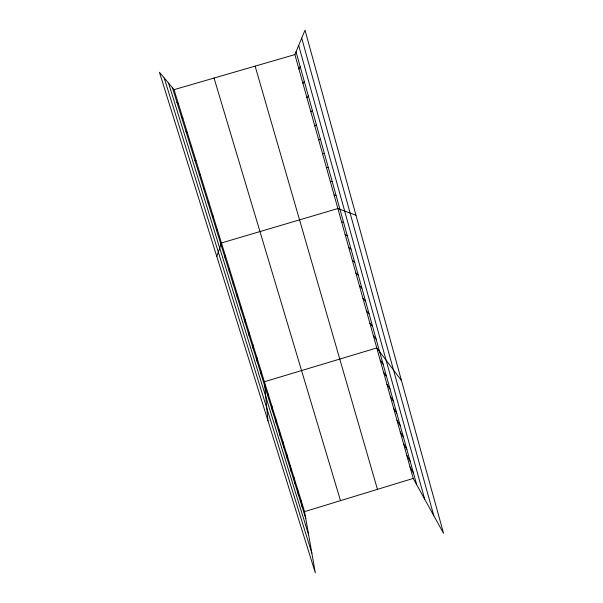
<?xml version="1.0" encoding="UTF-8"?>
<svg xmlns="http://www.w3.org/2000/svg" width="603" height="603" viewBox="0 0 603 603"><rect width="100%" height="100%" fill="white"/><g stroke="black" fill="none" stroke-linecap="round" stroke-linejoin="round"><path stroke-width="0.9" d="M245.233 323.027L245.233 319.824M241.245 310.146L241.336 307.213M237.235 297.181L237.409 294.52M233.195 284.134L233.459 281.752M229.132 271.011L229.487 268.9M225.047 257.798L225.484 255.974M216.786 256.441L221.467 242.964L337.868 208.54L355.958 215.218M294.89 54.594L305.012 30.15L443.559 533.376L413.213 478.428L294.89 54.594L174.048 89.659L159.441 72.285L315.309 572.85L304.553 511.638L174.048 89.659M298.922 69.051L300.166 66.616M216.665 230.715L217.291 229.479M302.932 83.41L304.259 81.322M212.369 216.839L213.093 215.904M306.919 97.678L308.329 95.922M310.877 111.857L312.369 110.424M208.043 202.872L208.872 202.239M314.804 125.937L316.387 124.836M318.708 139.926L320.374 139.142M203.693 188.807L204.613 188.483M304.553 511.638L413.213 478.428M322.59 153.825L324.339 153.366M326.449 167.634L328.273 167.483M199.314 174.651L200.332 174.644M330.278 181.36L332.185 181.518M334.085 194.995L336.075 195.455M194.897 160.398L196.028 160.715M341.509 221.603L343.657 222.65M190.458 146.054L191.686 146.687M345.135 234.59L347.351 235.924M348.738 247.494L351.029 249.107M185.988 131.605L187.322 132.57M352.318 260.315L354.677 262.215M355.876 273.061L358.31 275.232M181.488 117.065L182.928 118.361M359.418 285.732L361.913 288.174M176.958 102.427L178.503 104.055M362.931 298.327L365.501 301.033M366.428 310.839L369.066 313.816M369.895 323.283L372.601 326.517M373.347 335.645L376.121 339.135M401.477 380.538L376.785 347.939L264.385 381.752L267.988 420.879M380.192 360.157L383.093 364.152M383.583 372.3L386.546 376.543M386.953 384.375L389.983 388.86M390.307 396.375L393.397 401.108M393.631 408.306L396.789 413.274M396.947 420.163L400.158 425.371M400.234 431.952L403.505 437.394M403.505 443.672L406.837 449.348M406.761 455.325L410.153 461.227M409.995 466.91L413.439 473.038M168.576 83.146L308.638 534.869M164.197 77.938L311.857 553.192M172.398 87.684L305.796 518.701M214.035 78.051L340.499 500.648M255.122 66.134L377.44 489.365M298.681 45.421L424.731 499.292M296.035 51.82L416.711 484.774M301.719 38.102L433.813 515.738M301.01 500.173L302.178 507.017M297.445 488.649L298.545 495.267M293.857 477.048L294.882 483.448M290.247 465.38L291.204 471.554M286.621 453.644L287.495 459.584M282.973 441.841L283.772 447.547M279.295 429.969L280.026 435.434M275.601 418.022L276.249 423.253M271.885 406.007L272.458 410.99M268.147 393.917L268.644 398.658M260.602 369.518L260.933 373.754M256.795 357.21L257.044 361.189M252.966 344.826L253.132 348.549M249.114 332.366L249.197 335.826"/></g></svg>
